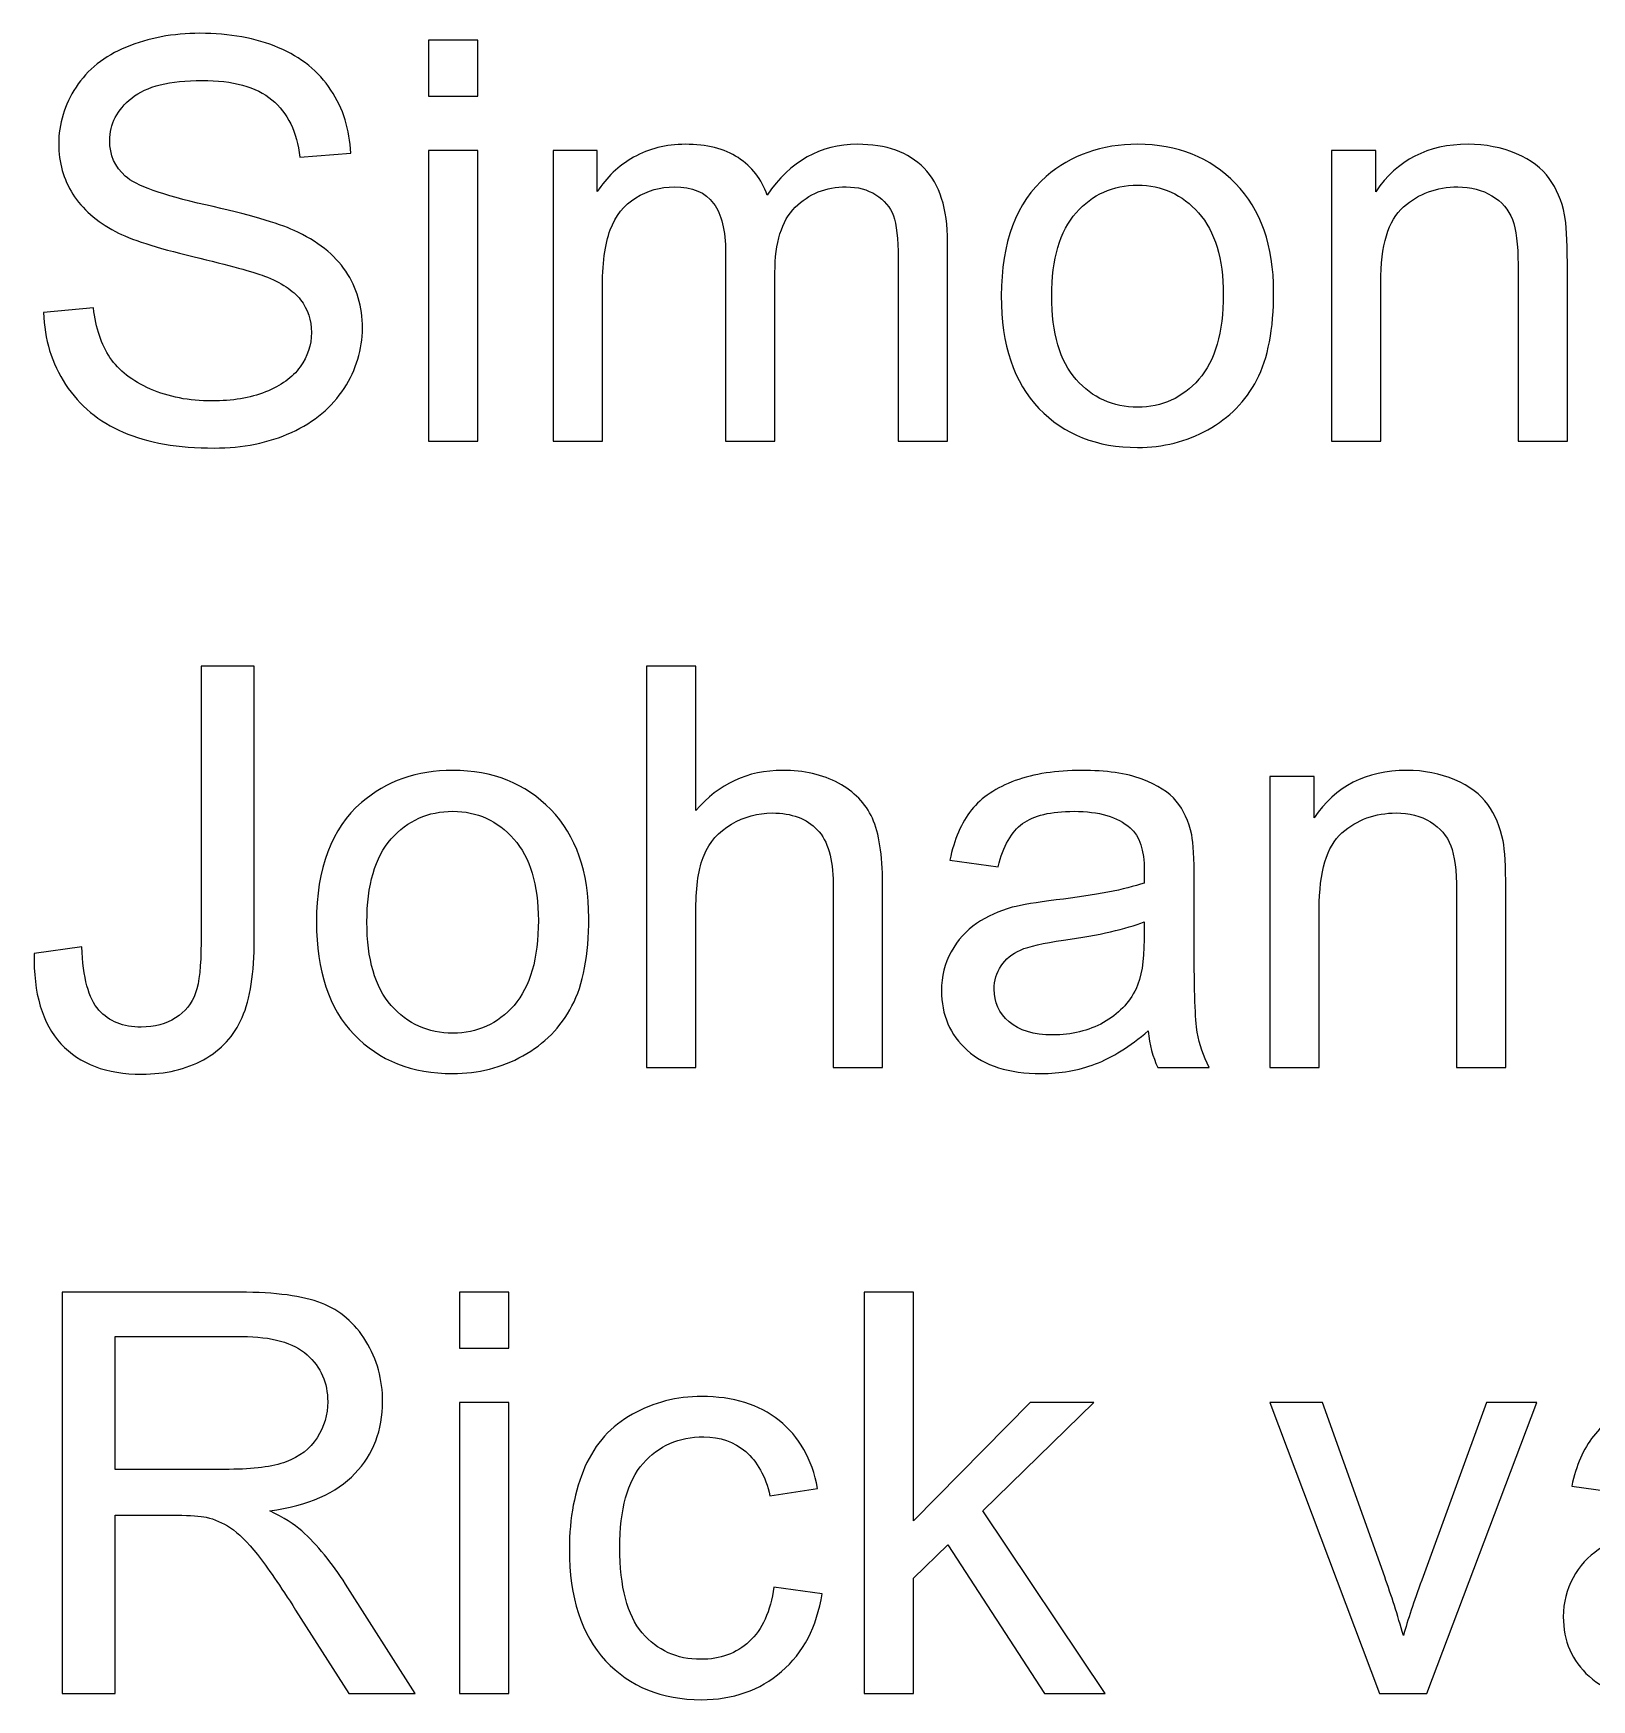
# Model space of a CAD drawing. Header units: centimetres. Extents: x -10.5 to 10.5, y -5.5 to 5.5.
# Drawn here: x 0.021 to 0.804, y -3.495 to -2.658 of the extents above; entities that cross this region are included whole.
import ezdxf

# ---------------------------------------------------------------- set-up
doc = ezdxf.new("R2010")
doc.units = ezdxf.units.CM
doc.header["$MEASUREMENT"] = 0
doc.layers.add('Laag 1', color=7, linetype='Continuous')

msp = doc.modelspace()

# ---------------------------------------------------------------- linework, layer by layer
at = {"layer": 'Laag 1', "color": 6}
for points, knots in [([(0.02641, -2.79851), (0.02641, -2.79851), (0.05144, -2.79626), (0.05144, -2.79626), (0.05144, -2.79626), (0.05262, -2.80639), (0.05538, -2.81469), (0.05974, -2.8212), (0.05974, -2.8212), (0.0641, -2.82767), (0.07085, -2.83292), (0.08, -2.83696), (0.08, -2.83696), (0.08914, -2.84094), (0.09945, -2.84296), (0.11089, -2.84296), (0.11089, -2.84296), (0.12106, -2.84296), (0.13002, -2.84146), (0.1378, -2.83841), (0.1378, -2.83841), (0.14558, -2.83536), (0.15135, -2.83119), (0.15515, -2.82589), (0.15515, -2.82589), (0.15894, -2.82059), (0.16087, -2.81483), (0.16087, -2.80864), (0.16087, -2.80864), (0.16087, -2.80236), (0.15904, -2.79687), (0.15538, -2.79214), (0.15538, -2.79214), (0.15172, -2.78745), (0.14568, -2.78351), (0.13724, -2.78028), (0.13724, -2.78028), (0.13185, -2.77821), (0.11989, -2.77493), (0.10137, -2.77048), (0.10137, -2.77048), (0.08285, -2.76602), (0.06992, -2.76185), (0.06251, -2.75791), (0.06251, -2.75791), (0.0529, -2.75285), (0.04577, -2.74657), (0.04108, -2.73911), (0.04108, -2.73911), (0.03635, -2.73166), (0.034, -2.72327), (0.034, -2.71403), (0.034, -2.71403), (0.034, -2.70381), (0.03691, -2.6943), (0.04268, -2.68548), (0.04268, -2.68548), (0.04844, -2.67662), (0.05684, -2.66992), (0.06795, -2.66532), (0.06795, -2.66532), (0.07901, -2.66073), (0.09134, -2.65843), (0.10489, -2.65843), (0.10489, -2.65843), (0.1198, -2.65843), (0.13297, -2.66082), (0.14436, -2.66565), (0.14436, -2.66565), (0.15576, -2.67043), (0.16452, -2.67751), (0.17066, -2.68689), (0.17066, -2.68689), (0.17681, -2.69622), (0.18009, -2.70681), (0.18056, -2.71863), (0.18056, -2.71863), (0.18056, -2.71863), (0.15496, -2.7206), (0.15496, -2.7206), (0.15496, -2.7206), (0.1536, -2.70789), (0.14896, -2.69828), (0.14104, -2.69181), (0.14104, -2.69181), (0.13311, -2.68529), (0.12139, -2.68206), (0.10592, -2.68206), (0.10592, -2.68206), (0.08979, -2.68206), (0.07803, -2.68501), (0.07067, -2.69092), (0.07067, -2.69092), (0.06331, -2.69683), (0.0596, -2.70395), (0.0596, -2.7123), (0.0596, -2.7123), (0.0596, -2.71952), (0.06223, -2.72547), (0.06743, -2.73016), (0.06743, -2.73016), (0.07259, -2.7348), (0.08595, -2.73963), (0.10761, -2.74451), (0.10761, -2.74451), (0.12927, -2.74943), (0.14413, -2.75369), (0.15219, -2.75735), (0.15219, -2.75735), (0.16387, -2.76274), (0.17254, -2.76954), (0.17812, -2.77784), (0.17812, -2.77784), (0.1837, -2.78609), (0.18646, -2.79561), (0.18646, -2.80639), (0.18646, -2.80639), (0.18646, -2.81713), (0.18342, -2.82716), (0.17727, -2.83663), (0.17727, -2.83663), (0.17113, -2.8461), (0.16237, -2.85346), (0.15088, -2.85871), (0.15088, -2.85871), (0.13939, -2.86396), (0.1265, -2.86659), (0.11211, -2.86659), (0.11211, -2.86659), (0.09392, -2.86659), (0.07868, -2.86391), (0.0664, -2.85862), (0.0664, -2.85862), (0.05407, -2.85332), (0.04446, -2.84535), (0.03747, -2.83466), (0.03747, -2.83466), (0.03044, -2.82402), (0.02678, -2.81197), (0.02641, -2.79851)], [0, 0, 0, 0, 0.027778, 0.027778, 0.027778, 0.027778, 0.055556, 0.055556, 0.055556, 0.055556, 0.083333, 0.083333, 0.083333, 0.083333, 0.111111, 0.111111, 0.111111, 0.111111, 0.138889, 0.138889, 0.138889, 0.138889, 0.166667, 0.166667, 0.166667, 0.166667, 0.194444, 0.194444, 0.194444, 0.194444, 0.222222, 0.222222, 0.222222, 0.222222, 0.25, 0.25, 0.25, 0.25, 0.277778, 0.277778, 0.277778, 0.277778, 0.305556, 0.305556, 0.305556, 0.305556, 0.333333, 0.333333, 0.333333, 0.333333, 0.361111, 0.361111, 0.361111, 0.361111, 0.388889, 0.388889, 0.388889, 0.388889, 0.416667, 0.416667, 0.416667, 0.416667, 0.444444, 0.444444, 0.444444, 0.444444, 0.472222, 0.472222, 0.472222, 0.472222, 0.5, 0.5, 0.5, 0.5, 0.527778, 0.527778, 0.527778, 0.527778, 0.555556, 0.555556, 0.555556, 0.555556, 0.583333, 0.583333, 0.583333, 0.583333, 0.611111, 0.611111, 0.611111, 0.611111, 0.638889, 0.638889, 0.638889, 0.638889, 0.666667, 0.666667, 0.666667, 0.666667, 0.694444, 0.694444, 0.694444, 0.694444, 0.722222, 0.722222, 0.722222, 0.722222, 0.75, 0.75, 0.75, 0.75, 0.777778, 0.777778, 0.777778, 0.777778, 0.805556, 0.805556, 0.805556, 0.805556, 0.833333, 0.833333, 0.833333, 0.833333, 0.861111, 0.861111, 0.861111, 0.861111, 0.888889, 0.888889, 0.888889, 0.888889, 0.916667, 0.916667, 0.916667, 0.916667, 0.944444, 0.944444, 0.944444, 0.944444, 1, 1, 1, 1]), ([(0.21966, -2.68994), (0.21966, -2.68994), (0.21966, -2.66181), (0.21966, -2.66181), (0.21966, -2.66181), (0.21966, -2.66181), (0.24441, -2.66181), (0.24441, -2.66181), (0.24441, -2.66181), (0.24441, -2.66181), (0.24441, -2.68994), (0.24441, -2.68994), (0.24441, -2.68994), (0.24441, -2.68994), (0.21966, -2.68994), (0.21966, -2.68994)], [0, 0, 0, 0, 0.2, 0.2, 0.2, 0.2, 0.4, 0.4, 0.4, 0.4, 0.6, 0.6, 0.6, 0.6, 1, 1, 1, 1]), ([(0.21966, -2.86321), (0.21966, -2.86321), (0.21966, -2.71722), (0.21966, -2.71722), (0.21966, -2.71722), (0.21966, -2.71722), (0.24441, -2.71722), (0.24441, -2.71722), (0.24441, -2.71722), (0.24441, -2.71722), (0.24441, -2.86321), (0.24441, -2.86321), (0.24441, -2.86321), (0.24441, -2.86321), (0.21966, -2.86321), (0.21966, -2.86321)], [0, 0, 0, 0, 0.2, 0.2, 0.2, 0.2, 0.4, 0.4, 0.4, 0.4, 0.6, 0.6, 0.6, 0.6, 1, 1, 1, 1]), ([(0.28215, -2.86321), (0.28215, -2.86321), (0.28215, -2.71722), (0.28215, -2.71722), (0.28215, -2.71722), (0.28215, -2.71722), (0.30437, -2.71722), (0.30437, -2.71722), (0.30437, -2.71722), (0.30437, -2.71722), (0.30437, -2.73785), (0.30437, -2.73785), (0.30437, -2.73785), (0.30891, -2.73072), (0.31501, -2.72496), (0.3226, -2.72064), (0.3226, -2.72064), (0.3302, -2.71628), (0.33883, -2.71413), (0.34853, -2.71413), (0.34853, -2.71413), (0.35931, -2.71413), (0.36817, -2.71638), (0.37506, -2.72083), (0.37506, -2.72083), (0.38196, -2.72533), (0.38683, -2.73157), (0.38964, -2.73963), (0.38964, -2.73963), (0.40127, -2.72261), (0.41632, -2.71413), (0.43489, -2.71413), (0.43489, -2.71413), (0.44942, -2.71413), (0.46062, -2.71811), (0.46841, -2.72613), (0.46841, -2.72613), (0.47624, -2.73414), (0.48017, -2.74647), (0.48017, -2.76312), (0.48017, -2.76312), (0.48017, -2.76312), (0.48017, -2.86321), (0.48017, -2.86321), (0.48017, -2.86321), (0.48017, -2.86321), (0.45542, -2.86321), (0.45542, -2.86321), (0.45542, -2.86321), (0.45542, -2.86321), (0.45542, -2.77132), (0.45542, -2.77132), (0.45542, -2.77132), (0.45542, -2.76148), (0.45458, -2.75435), (0.45298, -2.74999), (0.45298, -2.74999), (0.45139, -2.74563), (0.44848, -2.74216), (0.44422, -2.73949), (0.44422, -2.73949), (0.44, -2.73682), (0.43503, -2.7355), (0.42935, -2.7355), (0.42935, -2.7355), (0.41904, -2.7355), (0.41051, -2.73893), (0.40371, -2.74572), (0.40371, -2.74572), (0.39691, -2.75257), (0.39354, -2.76349), (0.39354, -2.77849), (0.39354, -2.77849), (0.39354, -2.77849), (0.39354, -2.86321), (0.39354, -2.86321), (0.39354, -2.86321), (0.39354, -2.86321), (0.36878, -2.86321), (0.36878, -2.86321), (0.36878, -2.86321), (0.36878, -2.86321), (0.36878, -2.76846), (0.36878, -2.76846), (0.36878, -2.76846), (0.36878, -2.75749), (0.36677, -2.74924), (0.36273, -2.74376), (0.36273, -2.74376), (0.3587, -2.73827), (0.35209, -2.7355), (0.34295, -2.7355), (0.34295, -2.7355), (0.33601, -2.7355), (0.32959, -2.73733), (0.32368, -2.74099), (0.32368, -2.74099), (0.31778, -2.74465), (0.31351, -2.74999), (0.31084, -2.75707), (0.31084, -2.75707), (0.30821, -2.7641), (0.3069, -2.77428), (0.3069, -2.78754), (0.3069, -2.78754), (0.3069, -2.78754), (0.3069, -2.86321), (0.3069, -2.86321), (0.3069, -2.86321), (0.3069, -2.86321), (0.28215, -2.86321), (0.28215, -2.86321)], [0, 0, 0, 0, 0.034483, 0.034483, 0.034483, 0.034483, 0.068966, 0.068966, 0.068966, 0.068966, 0.103448, 0.103448, 0.103448, 0.103448, 0.137931, 0.137931, 0.137931, 0.137931, 0.172414, 0.172414, 0.172414, 0.172414, 0.206897, 0.206897, 0.206897, 0.206897, 0.241379, 0.241379, 0.241379, 0.241379, 0.275862, 0.275862, 0.275862, 0.275862, 0.310345, 0.310345, 0.310345, 0.310345, 0.344828, 0.344828, 0.344828, 0.344828, 0.37931, 0.37931, 0.37931, 0.37931, 0.413793, 0.413793, 0.413793, 0.413793, 0.448276, 0.448276, 0.448276, 0.448276, 0.482759, 0.482759, 0.482759, 0.482759, 0.517241, 0.517241, 0.517241, 0.517241, 0.551724, 0.551724, 0.551724, 0.551724, 0.586207, 0.586207, 0.586207, 0.586207, 0.62069, 0.62069, 0.62069, 0.62069, 0.655172, 0.655172, 0.655172, 0.655172, 0.689655, 0.689655, 0.689655, 0.689655, 0.724138, 0.724138, 0.724138, 0.724138, 0.758621, 0.758621, 0.758621, 0.758621, 0.793103, 0.793103, 0.793103, 0.793103, 0.827586, 0.827586, 0.827586, 0.827586, 0.862069, 0.862069, 0.862069, 0.862069, 0.896552, 0.896552, 0.896552, 0.896552, 0.931034, 0.931034, 0.931034, 0.931034, 1, 1, 1, 1]), ([(0.50717, -2.79022), (0.50717, -2.76326), (0.51467, -2.74329), (0.52972, -2.7303), (0.52972, -2.7303), (0.54224, -2.71952), (0.55757, -2.71413), (0.57562, -2.71413), (0.57562, -2.71413), (0.59564, -2.71413), (0.61205, -2.72069), (0.6248, -2.73382), (0.6248, -2.73382), (0.6375, -2.7469), (0.64388, -2.76504), (0.64388, -2.78815), (0.64388, -2.78815), (0.64388, -2.80691), (0.64107, -2.82163), (0.63544, -2.83236), (0.63544, -2.83236), (0.62982, -2.8431), (0.62161, -2.85144), (0.61083, -2.8574), (0.61083, -2.8574), (0.60009, -2.86335), (0.58832, -2.8663), (0.57562, -2.8663), (0.57562, -2.8663), (0.55518, -2.8663), (0.53868, -2.85979), (0.52607, -2.84671), (0.52607, -2.84671), (0.51345, -2.83363), (0.50717, -2.81478), (0.50717, -2.79022)], [0, 0, 0, 0, 0.1, 0.1, 0.1, 0.1, 0.2, 0.2, 0.2, 0.2, 0.3, 0.3, 0.3, 0.3, 0.4, 0.4, 0.4, 0.4, 0.5, 0.5, 0.5, 0.5, 0.6, 0.6, 0.6, 0.6, 0.7, 0.7, 0.7, 0.7, 0.8, 0.8, 0.8, 0.8, 1, 1, 1, 1]), ([(0.6729, -2.86321), (0.6729, -2.86321), (0.6729, -2.71722), (0.6729, -2.71722), (0.6729, -2.71722), (0.6729, -2.71722), (0.69512, -2.71722), (0.69512, -2.71722), (0.69512, -2.71722), (0.69512, -2.71722), (0.69512, -2.73794), (0.69512, -2.73794), (0.69512, -2.73794), (0.70581, -2.72205), (0.72128, -2.71413), (0.74148, -2.71413), (0.74148, -2.71413), (0.7503, -2.71413), (0.75836, -2.71572), (0.76572, -2.71886), (0.76572, -2.71886), (0.77308, -2.722), (0.77861, -2.72617), (0.78227, -2.73128), (0.78227, -2.73128), (0.78593, -2.7364), (0.78851, -2.74249), (0.78996, -2.74952), (0.78996, -2.74952), (0.79085, -2.75412), (0.79132, -2.76213), (0.79132, -2.77357), (0.79132, -2.77357), (0.79132, -2.77357), (0.79132, -2.86321), (0.79132, -2.86321), (0.79132, -2.86321), (0.79132, -2.86321), (0.76656, -2.86321), (0.76656, -2.86321), (0.76656, -2.86321), (0.76656, -2.86321), (0.76656, -2.77451), (0.76656, -2.77451), (0.76656, -2.77451), (0.76656, -2.76443), (0.76563, -2.75688), (0.7637, -2.75191), (0.7637, -2.75191), (0.76178, -2.74694), (0.75836, -2.74296), (0.75348, -2.73996), (0.75348, -2.73996), (0.74861, -2.737), (0.74284, -2.7355), (0.73628, -2.7355), (0.73628, -2.7355), (0.72578, -2.7355), (0.71673, -2.73883), (0.70909, -2.74554), (0.70909, -2.74554), (0.70145, -2.75219), (0.69765, -2.7649), (0.69765, -2.78356), (0.69765, -2.78356), (0.69765, -2.78356), (0.69765, -2.86321), (0.69765, -2.86321), (0.69765, -2.86321), (0.69765, -2.86321), (0.6729, -2.86321), (0.6729, -2.86321)], [0, 0, 0, 0, 0.052632, 0.052632, 0.052632, 0.052632, 0.105263, 0.105263, 0.105263, 0.105263, 0.157895, 0.157895, 0.157895, 0.157895, 0.210526, 0.210526, 0.210526, 0.210526, 0.263158, 0.263158, 0.263158, 0.263158, 0.315789, 0.315789, 0.315789, 0.315789, 0.368421, 0.368421, 0.368421, 0.368421, 0.421053, 0.421053, 0.421053, 0.421053, 0.473684, 0.473684, 0.473684, 0.473684, 0.526316, 0.526316, 0.526316, 0.526316, 0.578947, 0.578947, 0.578947, 0.578947, 0.631579, 0.631579, 0.631579, 0.631579, 0.684211, 0.684211, 0.684211, 0.684211, 0.736842, 0.736842, 0.736842, 0.736842, 0.789474, 0.789474, 0.789474, 0.789474, 0.842105, 0.842105, 0.842105, 0.842105, 0.894737, 0.894737, 0.894737, 0.894737, 1, 1, 1, 1]), ([(0.53249, -2.79026), (0.53249, -2.80892), (0.53657, -2.82289), (0.54472, -2.83213), (0.54472, -2.83213), (0.55293, -2.84141), (0.5632, -2.84605), (0.57562, -2.84605), (0.57562, -2.84605), (0.5879, -2.84605), (0.59812, -2.84141), (0.60633, -2.83208), (0.60633, -2.83208), (0.61448, -2.82275), (0.61856, -2.80855), (0.61856, -2.78947), (0.61856, -2.78947), (0.61856, -2.77146), (0.61444, -2.75782), (0.60623, -2.74858), (0.60623, -2.74858), (0.59803, -2.7393), (0.58781, -2.73466), (0.57562, -2.73466), (0.57562, -2.73466), (0.5632, -2.73466), (0.55293, -2.73925), (0.54472, -2.74849), (0.54472, -2.74849), (0.53657, -2.75773), (0.53249, -2.77165), (0.53249, -2.79026)], [0, 0, 0, 0, 0.111111, 0.111111, 0.111111, 0.111111, 0.222222, 0.222222, 0.222222, 0.222222, 0.333333, 0.333333, 0.333333, 0.333333, 0.444444, 0.444444, 0.444444, 0.444444, 0.555556, 0.555556, 0.555556, 0.555556, 0.666667, 0.666667, 0.666667, 0.666667, 0.777778, 0.777778, 0.777778, 0.777778, 1, 1, 1, 1]), ([(0.02163, -3.12026), (0.02163, -3.12026), (0.04554, -3.11698), (0.04554, -3.11698), (0.04554, -3.11698), (0.04619, -3.13241), (0.04905, -3.14296), (0.05416, -3.14867), (0.05416, -3.14867), (0.05927, -3.15435), (0.0664, -3.15721), (0.07545, -3.15721), (0.07545, -3.15721), (0.0821, -3.15721), (0.08787, -3.15566), (0.0927, -3.15261), (0.0927, -3.15261), (0.09753, -3.14952), (0.1009, -3.14535), (0.10273, -3.1401), (0.10273, -3.1401), (0.10456, -3.13484), (0.10545, -3.12641), (0.10545, -3.11487), (0.10545, -3.11487), (0.10545, -3.11487), (0.10545, -2.97606), (0.10545, -2.97606), (0.10545, -2.97606), (0.10545, -2.97606), (0.13217, -2.97606), (0.13217, -2.97606), (0.13217, -2.97606), (0.13217, -2.97606), (0.13217, -3.11328), (0.13217, -3.11328), (0.13217, -3.11328), (0.13217, -3.13011), (0.13016, -3.14314), (0.12608, -3.15243), (0.12608, -3.15243), (0.122, -3.16166), (0.11558, -3.16869), (0.10672, -3.17357), (0.10672, -3.17357), (0.0979, -3.1784), (0.08754, -3.18084), (0.07568, -3.18084), (0.07568, -3.18084), (0.05801, -3.18084), (0.04451, -3.17577), (0.03513, -3.1656), (0.03513, -3.1656), (0.02575, -3.15543), (0.02125, -3.14033), (0.02163, -3.12026)], [0, 0, 0, 0, 0.066667, 0.066667, 0.066667, 0.066667, 0.133333, 0.133333, 0.133333, 0.133333, 0.2, 0.2, 0.2, 0.2, 0.266667, 0.266667, 0.266667, 0.266667, 0.333333, 0.333333, 0.333333, 0.333333, 0.4, 0.4, 0.4, 0.4, 0.466667, 0.466667, 0.466667, 0.466667, 0.533333, 0.533333, 0.533333, 0.533333, 0.6, 0.6, 0.6, 0.6, 0.666667, 0.666667, 0.666667, 0.666667, 0.733333, 0.733333, 0.733333, 0.733333, 0.8, 0.8, 0.8, 0.8, 0.866667, 0.866667, 0.866667, 0.866667, 1, 1, 1, 1]), ([(0.32912, -3.17746), (0.32912, -3.17746), (0.32912, -2.97606), (0.32912, -2.97606), (0.32912, -2.97606), (0.32912, -2.97606), (0.35387, -2.97606), (0.35387, -2.97606), (0.35387, -2.97606), (0.35387, -2.97606), (0.35387, -3.04854), (0.35387, -3.04854), (0.35387, -3.04854), (0.36535, -3.03508), (0.37984, -3.02838), (0.39737, -3.02838), (0.39737, -3.02838), (0.40811, -3.02838), (0.41744, -3.03049), (0.42541, -3.03475), (0.42541, -3.03475), (0.43333, -3.03902), (0.43901, -3.04488), (0.44243, -3.05238), (0.44243, -3.05238), (0.44585, -3.05988), (0.44754, -3.0708), (0.44754, -3.08506), (0.44754, -3.08506), (0.44754, -3.08506), (0.44754, -3.17746), (0.44754, -3.17746), (0.44754, -3.17746), (0.44754, -3.17746), (0.42278, -3.17746), (0.42278, -3.17746), (0.42278, -3.17746), (0.42278, -3.17746), (0.42278, -3.08515), (0.42278, -3.08515), (0.42278, -3.08515), (0.42278, -3.07282), (0.42011, -3.06382), (0.41481, -3.05819), (0.41481, -3.05819), (0.40947, -3.05257), (0.40197, -3.04975), (0.39222, -3.04975), (0.39222, -3.04975), (0.38495, -3.04975), (0.37811, -3.05163), (0.37168, -3.05543), (0.37168, -3.05543), (0.36526, -3.05922), (0.36071, -3.06438), (0.35795, -3.0709), (0.35795, -3.0709), (0.35523, -3.07737), (0.35387, -3.08632), (0.35387, -3.09776), (0.35387, -3.09776), (0.35387, -3.09776), (0.35387, -3.17746), (0.35387, -3.17746), (0.35387, -3.17746), (0.35387, -3.17746), (0.32912, -3.17746), (0.32912, -3.17746)], [0, 0, 0, 0, 0.055556, 0.055556, 0.055556, 0.055556, 0.111111, 0.111111, 0.111111, 0.111111, 0.166667, 0.166667, 0.166667, 0.166667, 0.222222, 0.222222, 0.222222, 0.222222, 0.277778, 0.277778, 0.277778, 0.277778, 0.333333, 0.333333, 0.333333, 0.333333, 0.388889, 0.388889, 0.388889, 0.388889, 0.444444, 0.444444, 0.444444, 0.444444, 0.5, 0.5, 0.5, 0.5, 0.555556, 0.555556, 0.555556, 0.555556, 0.611111, 0.611111, 0.611111, 0.611111, 0.666667, 0.666667, 0.666667, 0.666667, 0.722222, 0.722222, 0.722222, 0.722222, 0.777778, 0.777778, 0.777778, 0.777778, 0.833333, 0.833333, 0.833333, 0.833333, 0.888889, 0.888889, 0.888889, 0.888889, 1, 1, 1, 1]), ([(0.16339, -3.10447), (0.16339, -3.07751), (0.17089, -3.05754), (0.18594, -3.04455), (0.18594, -3.04455), (0.19846, -3.03377), (0.21379, -3.02838), (0.23184, -3.02838), (0.23184, -3.02838), (0.25186, -3.02838), (0.26827, -3.03494), (0.28102, -3.04807), (0.28102, -3.04807), (0.29372, -3.06115), (0.3001, -3.07929), (0.3001, -3.1024), (0.3001, -3.1024), (0.3001, -3.12116), (0.29729, -3.13588), (0.29166, -3.14661), (0.29166, -3.14661), (0.28604, -3.15735), (0.27783, -3.16569), (0.26705, -3.17165), (0.26705, -3.17165), (0.25631, -3.1776), (0.24454, -3.18055), (0.23184, -3.18055), (0.23184, -3.18055), (0.2114, -3.18055), (0.1949, -3.17404), (0.18229, -3.16096), (0.18229, -3.16096), (0.16967, -3.14788), (0.16339, -3.12903), (0.16339, -3.10447)], [0, 0, 0, 0, 0.1, 0.1, 0.1, 0.1, 0.2, 0.2, 0.2, 0.2, 0.3, 0.3, 0.3, 0.3, 0.4, 0.4, 0.4, 0.4, 0.5, 0.5, 0.5, 0.5, 0.6, 0.6, 0.6, 0.6, 0.7, 0.7, 0.7, 0.7, 0.8, 0.8, 0.8, 0.8, 1, 1, 1, 1]), ([(0.58091, -3.15918), (0.57172, -3.16701), (0.56286, -3.17249), (0.55438, -3.17573), (0.55438, -3.17573), (0.54589, -3.17896), (0.5368, -3.18055), (0.52705, -3.18055), (0.52705, -3.18055), (0.51101, -3.18055), (0.49868, -3.17666), (0.49006, -3.16883), (0.49006, -3.16883), (0.48143, -3.16105), (0.47712, -3.15107), (0.47712, -3.13892), (0.47712, -3.13892), (0.47712, -3.1318), (0.47876, -3.12528), (0.48199, -3.11937), (0.48199, -3.11937), (0.48527, -3.11347), (0.48954, -3.10878), (0.49479, -3.10522), (0.49479, -3.10522), (0.50009, -3.10165), (0.506, -3.09893), (0.51261, -3.0971), (0.51261, -3.0971), (0.51748, -3.09584), (0.52484, -3.09462), (0.53464, -3.0934), (0.53464, -3.0934), (0.55461, -3.09106), (0.56938, -3.0882), (0.5788, -3.08492), (0.5788, -3.08492), (0.5789, -3.08154), (0.57894, -3.07938), (0.57894, -3.07849), (0.57894, -3.07849), (0.57894, -3.06846), (0.5766, -3.06138), (0.57191, -3.05726), (0.57191, -3.05726), (0.56558, -3.05168), (0.55616, -3.04891), (0.54369, -3.04891), (0.54369, -3.04891), (0.53201, -3.04891), (0.52339, -3.05097), (0.51786, -3.05505), (0.51786, -3.05505), (0.51228, -3.05913), (0.5082, -3.06635), (0.50553, -3.07676), (0.50553, -3.07676), (0.50553, -3.07676), (0.48134, -3.07338), (0.48134, -3.07338), (0.48134, -3.07338), (0.48354, -3.06302), (0.48715, -3.05463), (0.49221, -3.04825), (0.49221, -3.04825), (0.49728, -3.04188), (0.50459, -3.037), (0.51415, -3.03353), (0.51415, -3.03353), (0.52367, -3.03011), (0.53478, -3.02838), (0.54735, -3.02838), (0.54735, -3.02838), (0.55982, -3.02838), (0.56999, -3.02983), (0.57782, -3.03278), (0.57782, -3.03278), (0.5856, -3.03574), (0.59137, -3.03939), (0.59502, -3.04385), (0.59502, -3.04385), (0.59868, -3.0483), (0.60126, -3.05393), (0.60276, -3.06072), (0.60276, -3.06072), (0.60356, -3.06494), (0.60398, -3.07254), (0.60398, -3.08346), (0.60398, -3.08346), (0.60398, -3.08346), (0.60398, -3.11628), (0.60398, -3.11628), (0.60398, -3.11628), (0.60398, -3.1392), (0.60449, -3.15369), (0.60553, -3.15983), (0.60553, -3.15983), (0.60651, -3.16597), (0.60857, -3.17183), (0.61157, -3.17746), (0.61157, -3.17746), (0.61157, -3.17746), (0.58569, -3.17746), (0.58569, -3.17746), (0.58569, -3.17746), (0.58321, -3.17226), (0.58162, -3.16616), (0.58091, -3.15918)], [0, 0, 0, 0, 0.035714, 0.035714, 0.035714, 0.035714, 0.071429, 0.071429, 0.071429, 0.071429, 0.107143, 0.107143, 0.107143, 0.107143, 0.142857, 0.142857, 0.142857, 0.142857, 0.178571, 0.178571, 0.178571, 0.178571, 0.214286, 0.214286, 0.214286, 0.214286, 0.25, 0.25, 0.25, 0.25, 0.285714, 0.285714, 0.285714, 0.285714, 0.321429, 0.321429, 0.321429, 0.321429, 0.357143, 0.357143, 0.357143, 0.357143, 0.392857, 0.392857, 0.392857, 0.392857, 0.428571, 0.428571, 0.428571, 0.428571, 0.464286, 0.464286, 0.464286, 0.464286, 0.5, 0.5, 0.5, 0.5, 0.535714, 0.535714, 0.535714, 0.535714, 0.571429, 0.571429, 0.571429, 0.571429, 0.607143, 0.607143, 0.607143, 0.607143, 0.642857, 0.642857, 0.642857, 0.642857, 0.678571, 0.678571, 0.678571, 0.678571, 0.714286, 0.714286, 0.714286, 0.714286, 0.75, 0.75, 0.75, 0.75, 0.785714, 0.785714, 0.785714, 0.785714, 0.821429, 0.821429, 0.821429, 0.821429, 0.857143, 0.857143, 0.857143, 0.857143, 0.892857, 0.892857, 0.892857, 0.892857, 0.928571, 0.928571, 0.928571, 0.928571, 1, 1, 1, 1]), ([(0.642, -3.17746), (0.642, -3.17746), (0.642, -3.03147), (0.642, -3.03147), (0.642, -3.03147), (0.642, -3.03147), (0.66422, -3.03147), (0.66422, -3.03147), (0.66422, -3.03147), (0.66422, -3.03147), (0.66422, -3.05219), (0.66422, -3.05219), (0.66422, -3.05219), (0.67491, -3.0363), (0.69038, -3.02838), (0.71058, -3.02838), (0.71058, -3.02838), (0.7194, -3.02838), (0.72746, -3.02997), (0.73482, -3.03311), (0.73482, -3.03311), (0.74218, -3.03625), (0.74771, -3.04042), (0.75137, -3.04553), (0.75137, -3.04553), (0.75503, -3.05065), (0.75761, -3.05674), (0.75906, -3.06377), (0.75906, -3.06377), (0.75995, -3.06837), (0.76042, -3.07638), (0.76042, -3.08782), (0.76042, -3.08782), (0.76042, -3.08782), (0.76042, -3.17746), (0.76042, -3.17746), (0.76042, -3.17746), (0.76042, -3.17746), (0.73566, -3.17746), (0.73566, -3.17746), (0.73566, -3.17746), (0.73566, -3.17746), (0.73566, -3.08876), (0.73566, -3.08876), (0.73566, -3.08876), (0.73566, -3.07868), (0.73473, -3.07113), (0.7328, -3.06616), (0.7328, -3.06616), (0.73088, -3.06119), (0.72746, -3.05721), (0.72258, -3.05421), (0.72258, -3.05421), (0.71771, -3.05125), (0.71194, -3.04975), (0.70538, -3.04975), (0.70538, -3.04975), (0.69488, -3.04975), (0.68583, -3.05308), (0.67819, -3.05979), (0.67819, -3.05979), (0.67055, -3.06644), (0.66675, -3.07915), (0.66675, -3.09781), (0.66675, -3.09781), (0.66675, -3.09781), (0.66675, -3.17746), (0.66675, -3.17746), (0.66675, -3.17746), (0.66675, -3.17746), (0.642, -3.17746), (0.642, -3.17746)], [0, 0, 0, 0, 0.052632, 0.052632, 0.052632, 0.052632, 0.105263, 0.105263, 0.105263, 0.105263, 0.157895, 0.157895, 0.157895, 0.157895, 0.210526, 0.210526, 0.210526, 0.210526, 0.263158, 0.263158, 0.263158, 0.263158, 0.315789, 0.315789, 0.315789, 0.315789, 0.368421, 0.368421, 0.368421, 0.368421, 0.421053, 0.421053, 0.421053, 0.421053, 0.473684, 0.473684, 0.473684, 0.473684, 0.526316, 0.526316, 0.526316, 0.526316, 0.578947, 0.578947, 0.578947, 0.578947, 0.631579, 0.631579, 0.631579, 0.631579, 0.684211, 0.684211, 0.684211, 0.684211, 0.736842, 0.736842, 0.736842, 0.736842, 0.789474, 0.789474, 0.789474, 0.789474, 0.842105, 0.842105, 0.842105, 0.842105, 0.894737, 0.894737, 0.894737, 0.894737, 1, 1, 1, 1]), ([(0.18871, -3.10451), (0.18871, -3.12317), (0.19279, -3.13714), (0.20094, -3.14638), (0.20094, -3.14638), (0.20915, -3.15566), (0.21942, -3.1603), (0.23184, -3.1603), (0.23184, -3.1603), (0.24412, -3.1603), (0.25434, -3.15566), (0.26255, -3.14633), (0.26255, -3.14633), (0.2707, -3.137), (0.27478, -3.1228), (0.27478, -3.10372), (0.27478, -3.10372), (0.27478, -3.08571), (0.27066, -3.07207), (0.26245, -3.06283), (0.26245, -3.06283), (0.25425, -3.05355), (0.24403, -3.04891), (0.23184, -3.04891), (0.23184, -3.04891), (0.21942, -3.04891), (0.20915, -3.0535), (0.20094, -3.06274), (0.20094, -3.06274), (0.19279, -3.07198), (0.18871, -3.0859), (0.18871, -3.10451)], [0, 0, 0, 0, 0.111111, 0.111111, 0.111111, 0.111111, 0.222222, 0.222222, 0.222222, 0.222222, 0.333333, 0.333333, 0.333333, 0.333333, 0.444444, 0.444444, 0.444444, 0.444444, 0.555556, 0.555556, 0.555556, 0.555556, 0.666667, 0.666667, 0.666667, 0.666667, 0.777778, 0.777778, 0.777778, 0.777778, 1, 1, 1, 1]), ([(0.57894, -3.10432), (0.56994, -3.10798), (0.55644, -3.11108), (0.53844, -3.11361), (0.53844, -3.11361), (0.52822, -3.11506), (0.521, -3.1167), (0.51678, -3.11853), (0.51678, -3.11853), (0.51256, -3.12036), (0.50932, -3.12303), (0.50703, -3.1265), (0.50703, -3.1265), (0.50473, -3.13002), (0.50356, -3.13391), (0.50356, -3.13822), (0.50356, -3.13822), (0.50356, -3.14474), (0.50604, -3.15022), (0.51106, -3.15458), (0.51106, -3.15458), (0.51608, -3.15894), (0.52339, -3.16115), (0.533, -3.16115), (0.533, -3.16115), (0.54252, -3.16115), (0.551, -3.15908), (0.55846, -3.15491), (0.55846, -3.15491), (0.56586, -3.15078), (0.57135, -3.14511), (0.57482, -3.13794), (0.57482, -3.13794), (0.57749, -3.13236), (0.5788, -3.12416), (0.5788, -3.11333), (0.5788, -3.11333), (0.5788, -3.11333), (0.57894, -3.10432), (0.57894, -3.10432)], [0, 0, 0, 0, 0.090909, 0.090909, 0.090909, 0.090909, 0.181818, 0.181818, 0.181818, 0.181818, 0.272727, 0.272727, 0.272727, 0.272727, 0.363636, 0.363636, 0.363636, 0.363636, 0.454545, 0.454545, 0.454545, 0.454545, 0.545455, 0.545455, 0.545455, 0.545455, 0.636364, 0.636364, 0.636364, 0.636364, 0.727273, 0.727273, 0.727273, 0.727273, 0.818182, 0.818182, 0.818182, 0.818182, 1, 1, 1, 1]), ([(0.03569, -3.49171), (0.03569, -3.49171), (0.03569, -3.29031), (0.03569, -3.29031), (0.03569, -3.29031), (0.03569, -3.29031), (0.12495, -3.29031), (0.12495, -3.29031), (0.12495, -3.29031), (0.14291, -3.29031), (0.15655, -3.29213), (0.16588, -3.29574), (0.16588, -3.29574), (0.17521, -3.29935), (0.18267, -3.30573), (0.18824, -3.31487), (0.18824, -3.31487), (0.19382, -3.32401), (0.19659, -3.33414), (0.19659, -3.3452), (0.19659, -3.3452), (0.19659, -3.3595), (0.19195, -3.37155), (0.18271, -3.38135), (0.18271, -3.38135), (0.17348, -3.39115), (0.15923, -3.39734), (0.13991, -3.40001), (0.13991, -3.40001), (0.14699, -3.40338), (0.15233, -3.40676), (0.15599, -3.41004), (0.15599, -3.41004), (0.16377, -3.41717), (0.17113, -3.42612), (0.17802, -3.43686), (0.17802, -3.43686), (0.17802, -3.43686), (0.21286, -3.49171), (0.21286, -3.49171), (0.21286, -3.49171), (0.21286, -3.49171), (0.17957, -3.49171), (0.17957, -3.49171), (0.17957, -3.49171), (0.17957, -3.49171), (0.15294, -3.4498), (0.15294, -3.4498), (0.15294, -3.4498), (0.14521, -3.43766), (0.13878, -3.42842), (0.13377, -3.422), (0.13377, -3.422), (0.12871, -3.41557), (0.1242, -3.41112), (0.12022, -3.40854), (0.12022, -3.40854), (0.11628, -3.40601), (0.1122, -3.40423), (0.10808, -3.4032), (0.10808, -3.4032), (0.10508, -3.40259), (0.10015, -3.40226), (0.09326, -3.40226), (0.09326, -3.40226), (0.09326, -3.40226), (0.06241, -3.40226), (0.06241, -3.40226), (0.06241, -3.40226), (0.06241, -3.40226), (0.06241, -3.49171), (0.06241, -3.49171), (0.06241, -3.49171), (0.06241, -3.49171), (0.03569, -3.49171), (0.03569, -3.49171)], [0, 0, 0, 0, 0.05, 0.05, 0.05, 0.05, 0.1, 0.1, 0.1, 0.1, 0.15, 0.15, 0.15, 0.15, 0.2, 0.2, 0.2, 0.2, 0.25, 0.25, 0.25, 0.25, 0.3, 0.3, 0.3, 0.3, 0.35, 0.35, 0.35, 0.35, 0.4, 0.4, 0.4, 0.4, 0.45, 0.45, 0.45, 0.45, 0.5, 0.5, 0.5, 0.5, 0.55, 0.55, 0.55, 0.55, 0.6, 0.6, 0.6, 0.6, 0.65, 0.65, 0.65, 0.65, 0.7, 0.7, 0.7, 0.7, 0.75, 0.75, 0.75, 0.75, 0.8, 0.8, 0.8, 0.8, 0.85, 0.85, 0.85, 0.85, 0.9, 0.9, 0.9, 0.9, 1, 1, 1, 1]), ([(0.23518, -3.31844), (0.23518, -3.31844), (0.23518, -3.29031), (0.23518, -3.29031), (0.23518, -3.29031), (0.23518, -3.29031), (0.25993, -3.29031), (0.25993, -3.29031), (0.25993, -3.29031), (0.25993, -3.29031), (0.25993, -3.31844), (0.25993, -3.31844), (0.25993, -3.31844), (0.25993, -3.31844), (0.23518, -3.31844), (0.23518, -3.31844)], [0, 0, 0, 0, 0.2, 0.2, 0.2, 0.2, 0.4, 0.4, 0.4, 0.4, 0.6, 0.6, 0.6, 0.6, 1, 1, 1, 1]), ([(0.4384, -3.49171), (0.4384, -3.49171), (0.4384, -3.29031), (0.4384, -3.29031), (0.4384, -3.29031), (0.4384, -3.29031), (0.46315, -3.29031), (0.46315, -3.29031), (0.46315, -3.29031), (0.46315, -3.29031), (0.46315, -3.40503), (0.46315, -3.40503), (0.46315, -3.40503), (0.46315, -3.40503), (0.52166, -3.34572), (0.52166, -3.34572), (0.52166, -3.34572), (0.52166, -3.34572), (0.55363, -3.34572), (0.55363, -3.34572), (0.55363, -3.34572), (0.55363, -3.34572), (0.49794, -3.39996), (0.49794, -3.39996), (0.49794, -3.39996), (0.49794, -3.39996), (0.55926, -3.49171), (0.55926, -3.49171), (0.55926, -3.49171), (0.55926, -3.49171), (0.52879, -3.49171), (0.52879, -3.49171), (0.52879, -3.49171), (0.52879, -3.49171), (0.48031, -3.41712), (0.48031, -3.41712), (0.48031, -3.41712), (0.48031, -3.41712), (0.46315, -3.43381), (0.46315, -3.43381), (0.46315, -3.43381), (0.46315, -3.43381), (0.46315, -3.49171), (0.46315, -3.49171), (0.46315, -3.49171), (0.46315, -3.49171), (0.4384, -3.49171), (0.4384, -3.49171)], [0, 0, 0, 0, 0.076923, 0.076923, 0.076923, 0.076923, 0.153846, 0.153846, 0.153846, 0.153846, 0.230769, 0.230769, 0.230769, 0.230769, 0.307692, 0.307692, 0.307692, 0.307692, 0.384615, 0.384615, 0.384615, 0.384615, 0.461538, 0.461538, 0.461538, 0.461538, 0.538462, 0.538462, 0.538462, 0.538462, 0.615385, 0.615385, 0.615385, 0.615385, 0.692308, 0.692308, 0.692308, 0.692308, 0.769231, 0.769231, 0.769231, 0.769231, 0.846154, 0.846154, 0.846154, 0.846154, 1, 1, 1, 1]), ([(0.06241, -3.37919), (0.06241, -3.37919), (0.11961, -3.37919), (0.11961, -3.37919), (0.11961, -3.37919), (0.1318, -3.37919), (0.14127, -3.37793), (0.14811, -3.3754), (0.14811, -3.3754), (0.15496, -3.37291), (0.16016, -3.36888), (0.16368, -3.3633), (0.16368, -3.3633), (0.16724, -3.35777), (0.16902, -3.35177), (0.16902, -3.34525), (0.16902, -3.34525), (0.16902, -3.33573), (0.1656, -3.32786), (0.15871, -3.32172), (0.15871, -3.32172), (0.15182, -3.31558), (0.14094, -3.31253), (0.12608, -3.31253), (0.12608, -3.31253), (0.12608, -3.31253), (0.06241, -3.31253), (0.06241, -3.31253), (0.06241, -3.31253), (0.06241, -3.31253), (0.06241, -3.37919), (0.06241, -3.37919)], [0, 0, 0, 0, 0.111111, 0.111111, 0.111111, 0.111111, 0.222222, 0.222222, 0.222222, 0.222222, 0.333333, 0.333333, 0.333333, 0.333333, 0.444444, 0.444444, 0.444444, 0.444444, 0.555556, 0.555556, 0.555556, 0.555556, 0.666667, 0.666667, 0.666667, 0.666667, 0.777778, 0.777778, 0.777778, 0.777778, 1, 1, 1, 1]), ([(0.39302, -3.43826), (0.39302, -3.43826), (0.41721, -3.44164), (0.41721, -3.44164), (0.41721, -3.44164), (0.41454, -3.45828), (0.40779, -3.47127), (0.39687, -3.48069), (0.39687, -3.48069), (0.38594, -3.49012), (0.37249, -3.4948), (0.3566, -3.4948), (0.3566, -3.4948), (0.33667, -3.4948), (0.32064, -3.48829), (0.30854, -3.47525), (0.30854, -3.47525), (0.2964, -3.46222), (0.29035, -3.44356), (0.29035, -3.41928), (0.29035, -3.41928), (0.29035, -3.40353), (0.29298, -3.38979), (0.29818, -3.37798), (0.29818, -3.37798), (0.30338, -3.36621), (0.31131, -3.35735), (0.322, -3.35149), (0.322, -3.35149), (0.33264, -3.34558), (0.34422, -3.34263), (0.35678, -3.34263), (0.35678, -3.34263), (0.37258, -3.34263), (0.38557, -3.34661), (0.3956, -3.35463), (0.3956, -3.35463), (0.40568, -3.36264), (0.41215, -3.37404), (0.41496, -3.38876), (0.41496, -3.38876), (0.41496, -3.38876), (0.39105, -3.39241), (0.39105, -3.39241), (0.39105, -3.39241), (0.38876, -3.38262), (0.38472, -3.37526), (0.37886, -3.37029), (0.37886, -3.37029), (0.37305, -3.36536), (0.36602, -3.36288), (0.35777, -3.36288), (0.35777, -3.36288), (0.3453, -3.36288), (0.33517, -3.36733), (0.32734, -3.37624), (0.32734, -3.37624), (0.31956, -3.38519), (0.31567, -3.39926), (0.31567, -3.41857), (0.31567, -3.41857), (0.31567, -3.43817), (0.31942, -3.45238), (0.32692, -3.46124), (0.32692, -3.46124), (0.33447, -3.4701), (0.34427, -3.47455), (0.35631, -3.47455), (0.35631, -3.47455), (0.36607, -3.47455), (0.37418, -3.4716), (0.38065, -3.46564), (0.38065, -3.46564), (0.38716, -3.45974), (0.39129, -3.45059), (0.39302, -3.43826)], [0, 0, 0, 0, 0.05, 0.05, 0.05, 0.05, 0.1, 0.1, 0.1, 0.1, 0.15, 0.15, 0.15, 0.15, 0.2, 0.2, 0.2, 0.2, 0.25, 0.25, 0.25, 0.25, 0.3, 0.3, 0.3, 0.3, 0.35, 0.35, 0.35, 0.35, 0.4, 0.4, 0.4, 0.4, 0.45, 0.45, 0.45, 0.45, 0.5, 0.5, 0.5, 0.5, 0.55, 0.55, 0.55, 0.55, 0.6, 0.6, 0.6, 0.6, 0.65, 0.65, 0.65, 0.65, 0.7, 0.7, 0.7, 0.7, 0.75, 0.75, 0.75, 0.75, 0.8, 0.8, 0.8, 0.8, 0.85, 0.85, 0.85, 0.85, 0.9, 0.9, 0.9, 0.9, 1, 1, 1, 1]), ([(0.89309, -3.47343), (0.8839, -3.48126), (0.87504, -3.48674), (0.86656, -3.48998), (0.86656, -3.48998), (0.85807, -3.49321), (0.84898, -3.4948), (0.83923, -3.4948), (0.83923, -3.4948), (0.82319, -3.4948), (0.81086, -3.49091), (0.80224, -3.48308), (0.80224, -3.48308), (0.79361, -3.4753), (0.7893, -3.46532), (0.7893, -3.45317), (0.7893, -3.45317), (0.7893, -3.44605), (0.79094, -3.43953), (0.79417, -3.43362), (0.79417, -3.43362), (0.79745, -3.42772), (0.80172, -3.42303), (0.80697, -3.41947), (0.80697, -3.41947), (0.81227, -3.4159), (0.81818, -3.41318), (0.82479, -3.41135), (0.82479, -3.41135), (0.82966, -3.41009), (0.83702, -3.40887), (0.84682, -3.40765), (0.84682, -3.40765), (0.86679, -3.40531), (0.88156, -3.40245), (0.89098, -3.39917), (0.89098, -3.39917), (0.89108, -3.39579), (0.89112, -3.39363), (0.89112, -3.39274), (0.89112, -3.39274), (0.89112, -3.38271), (0.88878, -3.37563), (0.88409, -3.37151), (0.88409, -3.37151), (0.87776, -3.36593), (0.86834, -3.36316), (0.85587, -3.36316), (0.85587, -3.36316), (0.84419, -3.36316), (0.83557, -3.36522), (0.83004, -3.3693), (0.83004, -3.3693), (0.82446, -3.37338), (0.82038, -3.3806), (0.81771, -3.39101), (0.81771, -3.39101), (0.81771, -3.39101), (0.79352, -3.38763), (0.79352, -3.38763), (0.79352, -3.38763), (0.79572, -3.37727), (0.79933, -3.36888), (0.80439, -3.3625), (0.80439, -3.3625), (0.80946, -3.35613), (0.81677, -3.35125), (0.82633, -3.34778), (0.82633, -3.34778), (0.83585, -3.34436), (0.84696, -3.34263), (0.85953, -3.34263), (0.85953, -3.34263), (0.872, -3.34263), (0.88217, -3.34408), (0.89, -3.34703), (0.89, -3.34703), (0.89778, -3.34999), (0.90355, -3.35364), (0.9072, -3.3581), (0.9072, -3.3581), (0.91086, -3.36255), (0.91344, -3.36818), (0.91494, -3.37497), (0.91494, -3.37497), (0.91574, -3.37919), (0.91616, -3.38679), (0.91616, -3.39771), (0.91616, -3.39771), (0.91616, -3.39771), (0.91616, -3.43053), (0.91616, -3.43053), (0.91616, -3.43053), (0.91616, -3.45345), (0.91667, -3.46794), (0.91771, -3.47408), (0.91771, -3.47408), (0.91869, -3.48022), (0.92075, -3.48608), (0.92375, -3.49171), (0.92375, -3.49171), (0.92375, -3.49171), (0.89787, -3.49171), (0.89787, -3.49171), (0.89787, -3.49171), (0.89539, -3.48651), (0.8938, -3.48041), (0.89309, -3.47343)], [0, 0, 0, 0, 0.035714, 0.035714, 0.035714, 0.035714, 0.071429, 0.071429, 0.071429, 0.071429, 0.107143, 0.107143, 0.107143, 0.107143, 0.142857, 0.142857, 0.142857, 0.142857, 0.178571, 0.178571, 0.178571, 0.178571, 0.214286, 0.214286, 0.214286, 0.214286, 0.25, 0.25, 0.25, 0.25, 0.285714, 0.285714, 0.285714, 0.285714, 0.321429, 0.321429, 0.321429, 0.321429, 0.357143, 0.357143, 0.357143, 0.357143, 0.392857, 0.392857, 0.392857, 0.392857, 0.428571, 0.428571, 0.428571, 0.428571, 0.464286, 0.464286, 0.464286, 0.464286, 0.5, 0.5, 0.5, 0.5, 0.535714, 0.535714, 0.535714, 0.535714, 0.571429, 0.571429, 0.571429, 0.571429, 0.607143, 0.607143, 0.607143, 0.607143, 0.642857, 0.642857, 0.642857, 0.642857, 0.678571, 0.678571, 0.678571, 0.678571, 0.714286, 0.714286, 0.714286, 0.714286, 0.75, 0.75, 0.75, 0.75, 0.785714, 0.785714, 0.785714, 0.785714, 0.821429, 0.821429, 0.821429, 0.821429, 0.857143, 0.857143, 0.857143, 0.857143, 0.892857, 0.892857, 0.892857, 0.892857, 0.928571, 0.928571, 0.928571, 0.928571, 1, 1, 1, 1]), ([(0.23518, -3.49171), (0.23518, -3.49171), (0.23518, -3.34572), (0.23518, -3.34572), (0.23518, -3.34572), (0.23518, -3.34572), (0.25993, -3.34572), (0.25993, -3.34572), (0.25993, -3.34572), (0.25993, -3.34572), (0.25993, -3.49171), (0.25993, -3.49171), (0.25993, -3.49171), (0.25993, -3.49171), (0.23518, -3.49171), (0.23518, -3.49171)], [0, 0, 0, 0, 0.2, 0.2, 0.2, 0.2, 0.4, 0.4, 0.4, 0.4, 0.6, 0.6, 0.6, 0.6, 1, 1, 1, 1]), ([(0.69699, -3.49171), (0.69699, -3.49171), (0.64191, -3.34572), (0.64191, -3.34572), (0.64191, -3.34572), (0.64191, -3.34572), (0.66839, -3.34572), (0.66839, -3.34572), (0.66839, -3.34572), (0.66839, -3.34572), (0.69962, -3.43315), (0.69962, -3.43315), (0.69962, -3.43315), (0.70299, -3.44258), (0.70613, -3.45238), (0.70899, -3.46255), (0.70899, -3.46255), (0.7112, -3.45486), (0.71424, -3.44563), (0.71823, -3.4348), (0.71823, -3.4348), (0.71823, -3.4348), (0.75067, -3.34572), (0.75067, -3.34572), (0.75067, -3.34572), (0.75067, -3.34572), (0.77608, -3.34572), (0.77608, -3.34572), (0.77608, -3.34572), (0.77608, -3.34572), (0.72081, -3.49171), (0.72081, -3.49171), (0.72081, -3.49171), (0.72081, -3.49171), (0.69699, -3.49171), (0.69699, -3.49171)], [0, 0, 0, 0, 0.1, 0.1, 0.1, 0.1, 0.2, 0.2, 0.2, 0.2, 0.3, 0.3, 0.3, 0.3, 0.4, 0.4, 0.4, 0.4, 0.5, 0.5, 0.5, 0.5, 0.6, 0.6, 0.6, 0.6, 0.7, 0.7, 0.7, 0.7, 0.8, 0.8, 0.8, 0.8, 1, 1, 1, 1])]:
    msp.add_open_spline(points, degree=3, knots=knots, dxfattribs=at)

doc.saveas('drawing.dxf')
